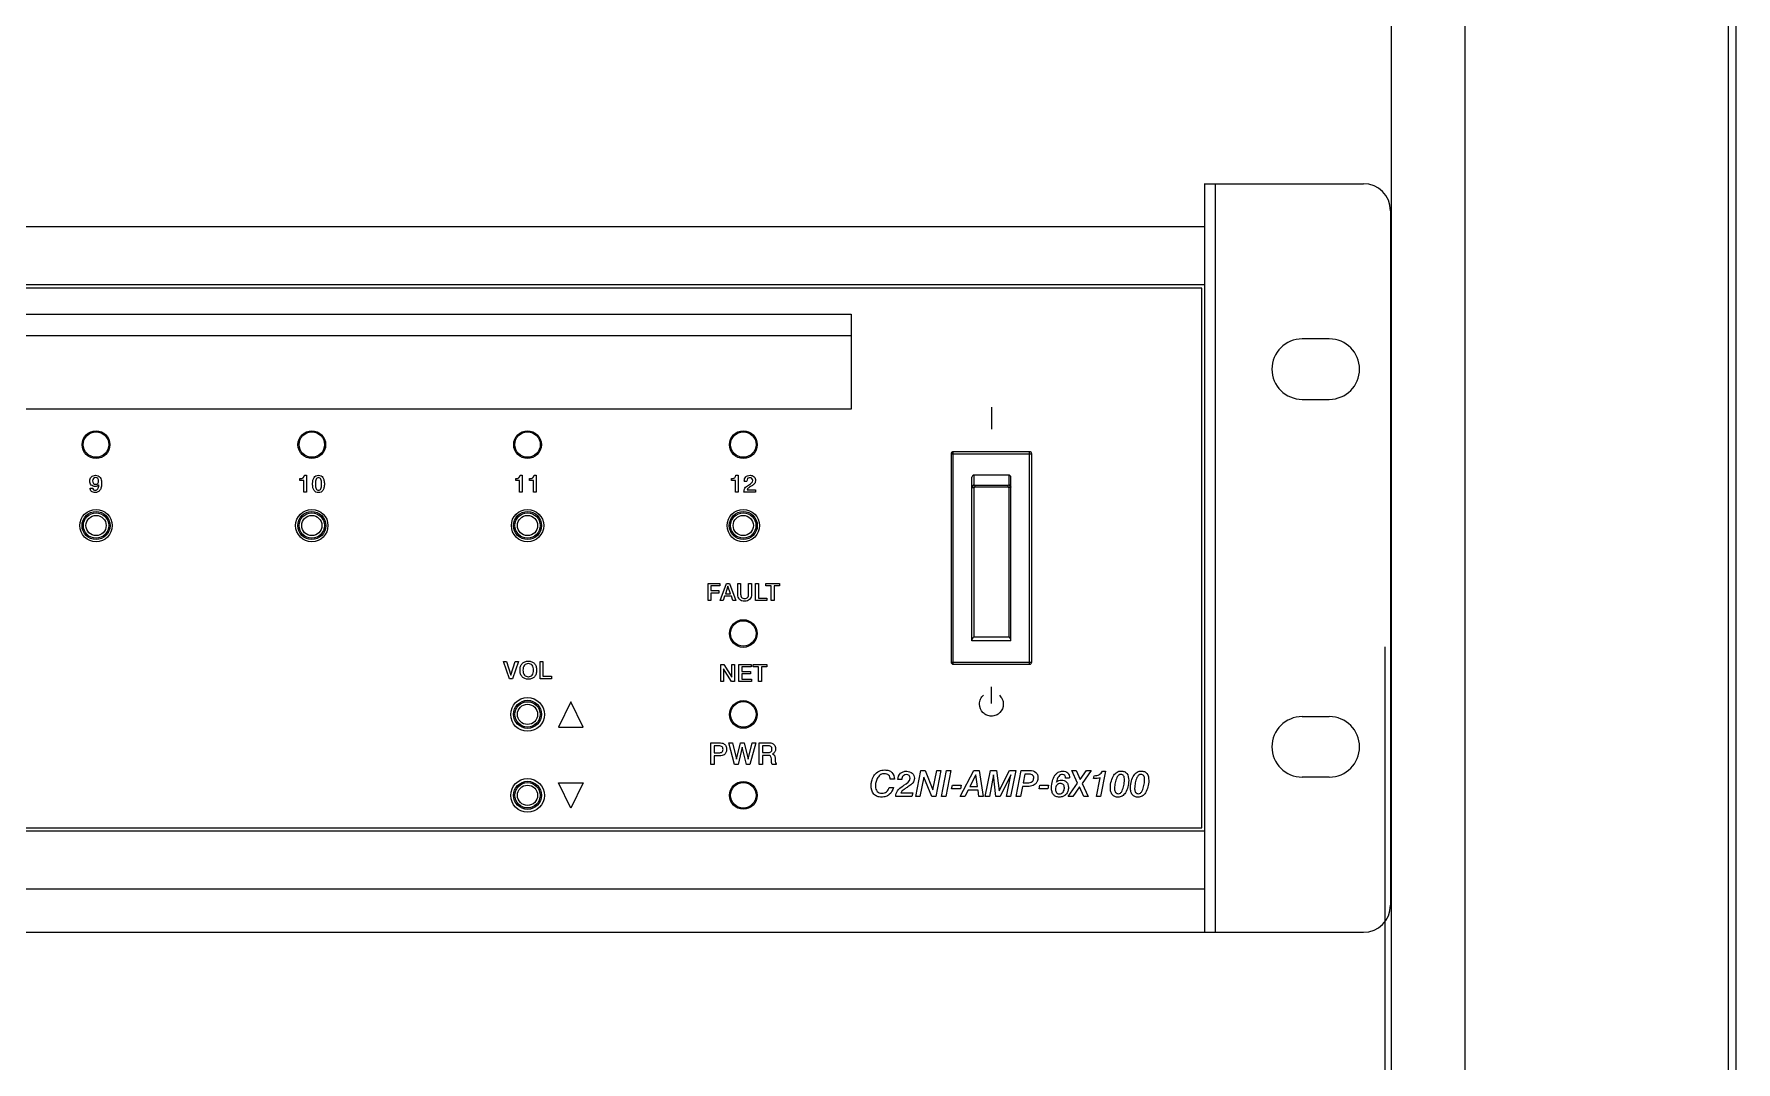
# Model space of a CAD drawing. Header units: inches. Extents: x 29 to 2254, y 8 to 2046.
# Drawn here: x 42.35 to 49.7, y 32.62 to 37.06 of the extents above; entities that cross this region are included whole.
import ezdxf

# ---------------------------------------------------------------- set-up
doc = ezdxf.new("R2010")
doc.units = ezdxf.units.IN
doc.header["$MEASUREMENT"] = 0

msp = doc.modelspace()

# ---------------------------------------------------------------- linework, layer by layer
at = {"color": 7, "linetype": 'Continuous', "lineweight": 18}
for p, q in [((49.6717, 14.712), (49.6717, 47.6448)), ((48.2151, 16.0334), (48.2151, 46.3235)), ((48.5344, 16.0334), (48.5344, 46.3235)), ((49.7038, 46.1493), (49.7038, 16.1076)), ((48.1862, 34.4155), (48.1862, 31.1951))]:
    msp.add_line(p, q, dxfattribs=at)
at = {"color": 7, "linetype": 'Continuous'}
for p, q in [((47.4094, 33.1825), (47.4094, 36.4162)), ((47.4094, 36.4159), (48.0945, 36.4159)), ((47.4534, 36.4159), (47.4534, 33.1828)), ((48.2111, 36.2994), (48.2111, 33.2993)), ((47.4094, 36.2297), (31.3018, 36.2297)), ((47.4094, 35.979), (31.3018, 35.979)), ((47.3954, 35.965), (31.3157, 35.965)), ((47.3954, 33.6337), (47.3954, 35.965)), ((34.6948, 35.8527), (45.8807, 35.8527)), ((45.8807, 35.8527), (45.8807, 35.7595)), ((45.8807, 35.7595), (34.6948, 35.7595)), ((45.8807, 35.7595), (45.8807, 35.4425)), ((47.9468, 35.7455), (47.8294, 35.7455)), ((46.4866, 35.451), (46.4866, 35.3559)), ((47.8294, 35.4845), (47.9468, 35.4845)), ((45.8807, 35.4425), (34.6948, 35.4425)), ((46.3123, 35.2491), (46.6609, 35.2491)), ((46.3123, 35.2491), (46.3123, 34.3496)), ((46.6516, 35.2584), (46.3216, 35.2584)), ((46.3216, 34.3403), (46.3216, 35.2584)), ((46.6516, 34.3403), (46.6516, 35.2584)), ((46.6609, 34.3496), (46.6609, 35.2491)), ((43.5187, 35.1564), (43.5277, 35.1564)), ((43.5277, 35.1564), (43.5277, 35.084)), ((44.4508, 35.1564), (44.4598, 35.1564)), ((44.4598, 35.1564), (44.4598, 35.084)), ((44.5111, 35.1564), (44.5201, 35.1564)), ((44.5201, 35.1564), (44.5201, 35.084)), ((45.383, 35.1564), (45.392, 35.1564)), ((45.392, 35.1564), (45.392, 35.084)), ((46.5616, 35.1573), (46.4115, 35.1573)), ((46.4115, 35.1143), (46.4115, 35.1573)), ((46.5616, 35.1573), (46.5616, 35.1143)), ((42.5921, 35.1012), (42.6038, 35.1012)), ((43.4991, 35.1345), (43.4991, 35.1429)), ((43.5161, 35.1345), (43.4991, 35.1345)), ((43.5161, 35.084), (43.5161, 35.1345)), ((43.5277, 35.084), (43.5161, 35.084)), ((44.4313, 35.1345), (44.4313, 35.1429)), ((44.4483, 35.1345), (44.4313, 35.1345)), ((44.4483, 35.084), (44.4483, 35.1345)), ((44.4598, 35.084), (44.4483, 35.084)), ((44.4916, 35.1345), (44.4916, 35.1429)), ((44.5086, 35.1345), (44.4916, 35.1345)), ((44.5086, 35.084), (44.5086, 35.1345)), ((44.5201, 35.084), (44.5086, 35.084)), ((45.3634, 35.1345), (45.3634, 35.1429)), ((45.3804, 35.1345), (45.3634, 35.1345)), ((45.3804, 35.084), (45.3804, 35.1345)), ((45.392, 35.084), (45.3804, 35.084)), ((45.4674, 35.084), (45.4175, 35.084)), ((45.43, 35.1304), (45.4189, 35.1304)), ((45.4311, 35.0944), (45.4674, 35.0944)), ((45.4368, 35.1144), (45.4409, 35.1169)), ((45.4509, 35.1108), (45.4489, 35.1096)), ((45.4674, 35.0944), (45.4674, 35.084)), ((46.4022, 34.4414), (46.4022, 35.148)), ((46.4115, 34.4574), (46.4115, 35.1029)), ((46.5587, 35.1127), (46.4145, 35.1127)), ((46.4145, 35.1127), (46.4145, 35.1056)), ((46.5587, 35.1056), (46.4145, 35.1056)), ((46.5587, 35.1056), (46.5587, 35.1127)), ((46.5616, 35.1029), (46.5616, 34.4574)), ((46.5709, 34.4414), (46.5709, 35.148)), ((45.2629, 34.6896), (45.3137, 34.6896)), ((45.2629, 34.6151), (45.2629, 34.6896)), ((45.3137, 34.6787), (45.2751, 34.6787)), ((45.2751, 34.6787), (45.2751, 34.6587)), ((45.2751, 34.6587), (45.309, 34.6587)), ((45.309, 34.6479), (45.2751, 34.6479)), ((45.2751, 34.6479), (45.2751, 34.6151)), ((45.309, 34.6587), (45.309, 34.6479)), ((45.3137, 34.6896), (45.3137, 34.6787)), ((45.3145, 34.6151), (45.3416, 34.6896)), ((45.3485, 34.6771), (45.3374, 34.6447)), ((45.3374, 34.6447), (45.3596, 34.6447)), ((45.3416, 34.6896), (45.3555, 34.6896)), ((45.3596, 34.6447), (45.3485, 34.6771)), ((45.3555, 34.6896), (45.3829, 34.6151)), ((45.3909, 34.6896), (45.4033, 34.6896)), ((45.3909, 34.6426), (45.3909, 34.6896)), ((45.4033, 34.6896), (45.4033, 34.6433)), ((45.4374, 34.6896), (45.4499, 34.6896)), ((45.4374, 34.6433), (45.4374, 34.6896)), ((45.4499, 34.6896), (45.4499, 34.6426)), ((45.4678, 34.6896), (45.4802, 34.6896)), ((45.4678, 34.6151), (45.4678, 34.6896)), ((45.4802, 34.6896), (45.4802, 34.6264)), ((45.5123, 34.6896), (45.5705, 34.6896)), ((45.5123, 34.6787), (45.5123, 34.6896)), ((45.5353, 34.6787), (45.5123, 34.6787)), ((45.5353, 34.6151), (45.5353, 34.6787)), ((45.5705, 34.6787), (45.5477, 34.6787)), ((45.5477, 34.6787), (45.5477, 34.6151)), ((45.5705, 34.6896), (45.5705, 34.6787)), ((45.2751, 34.6151), (45.2629, 34.6151)), ((45.3275, 34.6151), (45.3145, 34.6151)), ((45.334, 34.6344), (45.3275, 34.6151)), ((45.363, 34.6344), (45.334, 34.6344)), ((45.3696, 34.6151), (45.363, 34.6344)), ((45.3829, 34.6151), (45.3696, 34.6151)), ((45.5169, 34.6151), (45.4678, 34.6151)), ((45.4802, 34.6264), (45.5169, 34.6264)), ((45.5169, 34.6264), (45.5169, 34.6151)), ((45.5477, 34.6151), (45.5353, 34.6151)), ((46.5709, 34.4414), (46.4022, 34.4414)), ((46.5616, 34.4574), (46.4115, 34.4574)), ((44.3788, 34.3522), (44.3922, 34.3522)), ((44.4047, 34.2777), (44.3788, 34.3522)), ((44.3922, 34.3522), (44.4109, 34.2927)), ((44.4109, 34.2927), (44.4297, 34.3522)), ((44.443, 34.3522), (44.4172, 34.2777)), ((44.4297, 34.3522), (44.443, 34.3522)), ((44.5366, 34.3522), (44.549, 34.3522)), ((44.5366, 34.2777), (44.5366, 34.3522)), ((44.549, 34.3522), (44.549, 34.289)), ((46.3123, 34.3496), (46.6609, 34.3496)), ((44.4172, 34.2777), (44.4047, 34.2777)), ((44.5857, 34.2777), (44.5366, 34.2777)), ((44.549, 34.289), (44.5857, 34.289)), ((44.5857, 34.289), (44.5857, 34.2777)), ((45.3173, 34.34), (45.3305, 34.34)), ((45.3173, 34.2656), (45.3173, 34.34)), ((45.3641, 34.2656), (45.3292, 34.3213)), ((45.3292, 34.3213), (45.3292, 34.2656)), ((45.3305, 34.34), (45.3652, 34.2843)), ((45.3652, 34.34), (45.3772, 34.34)), ((45.3652, 34.2843), (45.3652, 34.34)), ((45.3772, 34.34), (45.3772, 34.2656)), ((45.3955, 34.34), (45.4489, 34.34)), ((45.3955, 34.2656), (45.3955, 34.34)), ((45.4489, 34.3291), (45.4077, 34.3291)), ((45.4077, 34.3291), (45.4077, 34.3096)), ((45.4077, 34.3096), (45.4457, 34.3096)), ((45.4457, 34.2992), (45.4077, 34.2992)), ((45.4077, 34.2992), (45.4077, 34.2767)), ((45.4077, 34.2767), (45.4503, 34.2767)), ((45.4457, 34.3096), (45.4457, 34.2992)), ((45.4489, 34.34), (45.4489, 34.3291)), ((45.4503, 34.2767), (45.4503, 34.2656)), ((45.4579, 34.34), (45.5162, 34.34)), ((45.4579, 34.3291), (45.4579, 34.34)), ((45.481, 34.3291), (45.4579, 34.3291)), ((45.481, 34.2656), (45.481, 34.3291)), ((45.5162, 34.3291), (45.4933, 34.3291)), ((45.4933, 34.3291), (45.4933, 34.2656)), ((45.5162, 34.34), (45.5162, 34.3291)), ((46.3216, 34.3403), (46.6516, 34.3403)), ((45.3292, 34.2656), (45.3173, 34.2656)), ((45.3772, 34.2656), (45.3641, 34.2656)), ((45.4503, 34.2656), (45.3955, 34.2656)), ((45.4933, 34.2656), (45.481, 34.2656)), ((46.4866, 34.1706), (46.4866, 34.2423)), ((44.6692, 34.1784), (44.6157, 34.0687)), ((44.7221, 34.0687), (44.6692, 34.1784)), ((44.6157, 34.0687), (44.7221, 34.0687)), ((47.8294, 34.1142), (47.9468, 34.1142)), ((45.2741, 34.001), (45.3095, 34.001)), ((45.2741, 33.9079), (45.2741, 34.001)), ((45.3105, 33.9876), (45.2895, 33.9876)), ((45.2895, 33.9876), (45.2895, 33.9582)), ((45.3518, 34.001), (45.3675, 34.001)), ((45.3772, 33.9079), (45.3518, 34.001)), ((45.3675, 34.001), (45.3851, 33.9304)), ((45.3851, 33.9304), (45.4021, 34.001)), ((45.4102, 33.9824), (45.3923, 33.9079)), ((45.4021, 34.001), (45.4185, 34.001)), ((45.4285, 33.9079), (45.4102, 33.9824)), ((45.4185, 34.001), (45.4358, 33.9307)), ((45.4358, 33.9307), (45.4536, 34.001)), ((45.469, 34.001), (45.4435, 33.9079)), ((45.4536, 34.001), (45.469, 34.001)), ((45.4829, 34.001), (45.523, 34.001)), ((45.4829, 33.9079), (45.4829, 34.001)), ((45.5207, 33.9879), (45.4981, 33.9879)), ((45.4981, 33.9879), (45.4981, 33.9593)), ((45.523, 34.001), (45.5279, 34.0008)), ((45.2895, 33.9079), (45.2741, 33.9079)), ((45.2895, 33.9582), (45.3096, 33.9582)), ((45.3107, 33.9446), (45.2895, 33.9446)), ((45.2895, 33.9446), (45.2895, 33.9079)), ((45.3923, 33.9079), (45.3772, 33.9079)), ((45.4435, 33.9079), (45.4285, 33.9079)), ((45.4982, 33.9079), (45.4829, 33.9079)), ((45.4981, 33.9593), (45.5203, 33.9593)), ((45.5217, 33.9462), (45.4982, 33.9462)), ((45.4982, 33.9462), (45.4982, 33.9079)), ((45.537, 33.9202), (45.5365, 33.9313)), ((45.5567, 33.9079), (45.5393, 33.9079)), ((45.552, 33.9347), (45.5528, 33.9214)), ((45.5567, 33.9106), (45.5567, 33.9079)), ((44.6157, 33.8288), (44.7221, 33.8288)), ((44.6692, 33.7191), (44.6157, 33.8288)), ((44.7221, 33.8288), (44.6692, 33.7191)), ((46.068, 33.8439), (46.0497, 33.8439)), ((46.0994, 33.843), (46.082, 33.843)), ((46.1598, 33.7696), (46.1821, 33.8814)), ((46.1945, 33.8528), (46.178, 33.7696)), ((46.1821, 33.8814), (46.2006, 33.8814)), ((46.2286, 33.7696), (46.1945, 33.8528)), ((46.2006, 33.8814), (46.2343, 33.7981)), ((46.2343, 33.7981), (46.2506, 33.8814)), ((46.2688, 33.8814), (46.2467, 33.7696)), ((46.2506, 33.8814), (46.2688, 33.8814)), ((46.2707, 33.7696), (46.293, 33.8814)), ((46.3121, 33.8814), (46.2897, 33.7696)), ((46.293, 33.8814), (46.3121, 33.8814)), ((46.3515, 33.7696), (46.4108, 33.8814)), ((46.4193, 33.8626), (46.3937, 33.8128)), ((46.4108, 33.8814), (46.4332, 33.8814)), ((46.4265, 33.8128), (46.4193, 33.8626)), ((46.4332, 33.8814), (46.4513, 33.7696)), ((46.4603, 33.7696), (46.4822, 33.8814)), ((46.4957, 33.8624), (46.4779, 33.7696)), ((46.4822, 33.8814), (46.5092, 33.8814)), ((46.5065, 33.7696), (46.4957, 33.8624)), ((46.5092, 33.8814), (46.5197, 33.7942)), ((46.5197, 33.7942), (46.5644, 33.8814)), ((46.5711, 33.8623), (46.524, 33.7696)), ((46.5522, 33.7696), (46.5711, 33.8623)), ((46.5644, 33.8814), (46.5916, 33.8814)), ((46.5916, 33.8814), (46.5695, 33.7696)), ((46.5934, 33.7696), (46.6155, 33.8814)), ((46.6155, 33.8814), (46.6531, 33.8814)), ((46.6309, 33.8654), (46.6236, 33.8283)), ((46.6236, 33.8283), (46.644, 33.8283)), ((46.6516, 33.8654), (46.6309, 33.8654)), ((46.8241, 33.8487), (46.8074, 33.8488)), ((46.8178, 33.7696), (46.8593, 33.8268)), ((46.8337, 33.8814), (46.8533, 33.8814)), ((46.8593, 33.8268), (46.8337, 33.8814)), ((46.8533, 33.8814), (46.8706, 33.8422)), ((46.8706, 33.8422), (46.8976, 33.8814)), ((46.9182, 33.8814), (46.8786, 33.826)), ((46.8976, 33.8814), (46.9182, 33.8814)), ((46.9279, 33.8464), (46.9303, 33.8588)), ((46.9409, 33.7696), (46.9567, 33.8504)), ((46.9794, 33.8783), (46.9582, 33.7696)), ((46.9661, 33.8783), (46.9794, 33.8783)), ((47.9468, 33.8532), (47.8294, 33.8532)), ((46.0451, 33.8088), (46.0633, 33.8088)), ((46.1435, 33.7696), (46.0732, 33.7696)), ((46.0951, 33.7846), (46.1465, 33.7846)), ((46.1036, 33.8141), (46.1088, 33.8175)), ((46.1465, 33.7846), (46.1435, 33.7696)), ((46.178, 33.7696), (46.1598, 33.7696)), ((46.2467, 33.7696), (46.2286, 33.7696)), ((46.2897, 33.7696), (46.2707, 33.7696)), ((46.3149, 33.803), (46.3182, 33.8187)), ((46.3525, 33.803), (46.3149, 33.803)), ((46.3182, 33.8187), (46.3556, 33.8187)), ((46.3713, 33.7696), (46.3515, 33.7696)), ((46.3556, 33.8187), (46.3525, 33.803)), ((46.3856, 33.7969), (46.3713, 33.7696)), ((46.4288, 33.7969), (46.3856, 33.7969)), ((46.3937, 33.8128), (46.4265, 33.8128)), ((46.4327, 33.7696), (46.4288, 33.7969)), ((46.4513, 33.7696), (46.4327, 33.7696)), ((46.4779, 33.7696), (46.4603, 33.7696)), ((46.524, 33.7696), (46.5065, 33.7696)), ((46.5695, 33.7696), (46.5522, 33.7696)), ((46.6118, 33.7696), (46.5934, 33.7696)), ((46.6205, 33.8128), (46.6118, 33.7696)), ((46.6431, 33.8128), (46.6205, 33.8128)), ((46.6929, 33.803), (46.6962, 33.8187)), ((46.7305, 33.803), (46.6929, 33.803)), ((46.6962, 33.8187), (46.7336, 33.8187)), ((46.7336, 33.8187), (46.7305, 33.803)), ((46.8385, 33.7696), (46.8178, 33.7696)), ((46.8669, 33.811), (46.8385, 33.7696)), ((46.8856, 33.7696), (46.8669, 33.811)), ((46.8786, 33.826), (46.9051, 33.7696)), ((46.9051, 33.7696), (46.8856, 33.7696)), ((46.9582, 33.7696), (46.9409, 33.7696)), ((47.4094, 33.6197), (31.3018, 33.6197)), ((31.3157, 33.6337), (47.3954, 33.6337)), ((47.4094, 33.369), (31.3018, 33.369)), ((47.4094, 33.1825), (31.3018, 33.1825)), ((47.4094, 33.1828), (48.0945, 33.1828))]:
    msp.add_line(p, q, dxfattribs=at)
for centre, radius in [((42.6181, 35.2887), 0.0597), ((42.6181, 35.2892), 0.055), ((43.5503, 35.2887), 0.0597), ((43.5503, 35.2892), 0.055), ((44.4824, 35.2887), 0.0597), ((44.4824, 35.2892), 0.055), ((45.4146, 35.2887), 0.0597), ((45.4146, 35.2892), 0.055), ((42.6181, 34.9392), 0.0699), ((43.5503, 34.9392), 0.0699), ((44.4824, 34.9392), 0.0699), ((45.4146, 34.9392), 0.0699), ((42.6181, 34.9396), 0.0606), ((42.6181, 34.9396), 0.0547), ((42.6181, 34.9396), 0.0437), ((43.5503, 34.9396), 0.0606), ((43.5503, 34.9396), 0.0547), ((43.5503, 34.9396), 0.0437), ((44.4824, 34.9396), 0.0606), ((44.4824, 34.9396), 0.0547), ((44.4824, 34.9396), 0.0437), ((45.4146, 34.9396), 0.0606), ((45.4146, 34.9396), 0.0547), ((45.4146, 34.9396), 0.0437), ((45.4146, 34.4731), 0.0597), ((45.4146, 34.4736), 0.055), ((44.4824, 34.1235), 0.0727), ((44.4824, 34.124), 0.0606), ((44.4824, 34.124), 0.0547), ((44.4824, 34.124), 0.0437), ((45.4146, 34.1235), 0.0597), ((45.4146, 34.124), 0.055), ((44.4824, 33.774), 0.0727), ((44.4824, 33.7744), 0.0606), ((44.4824, 33.7744), 0.0547), ((45.4146, 33.774), 0.0597), ((45.4146, 33.7744), 0.055), ((44.4824, 33.7744), 0.0437)]:
    msp.add_circle(centre, radius, dxfattribs=at)
for centre, radius, start, end in [((48.0945, 36.2994), 0.1165, 0, 90), ((47.8294, 35.615), 0.1305, 90, 270), ((47.9468, 35.615), 0.1305, 270, 90), ((46.3216, 35.2491), 0.00932, 90, 180), ((46.6516, 35.2491), 0.00932, 0, 90), ((46.4115, 35.148), 0.00932, 90, 180), ((46.5616, 35.148), 0.00932, 0, 90), ((46.3216, 34.3496), 0.00932, 180, 270), ((46.6516, 34.3496), 0.00932, 270, 0), ((47.8294, 33.9837), 0.1305, 90, 270), ((47.9468, 33.9837), 0.1305, 270, 90), ((48.0945, 33.2993), 0.1165, 270, 0)]:
    msp.add_arc(centre, radius, start, end, dxfattribs=at)
for points, knots in [([(42.5978, 35.1495), (42.6, 35.1518), (42.6058, 35.1555), (42.6163, 35.157), (42.6273, 35.1553), (42.6365, 35.1477), (42.6414, 35.1357), (42.6426, 35.121), (42.6414, 35.1057), (42.637, 35.0944), (42.633, 35.0897), (42.6318, 35.0886)], [0, 0, 0, 0, 0.090882, 0.18944, 0.299979, 0.401651, 0.516798, 0.660752, 0.824637, 0.955168, 1, 1, 1, 1]), ([(43.4991, 35.1429), (43.5039, 35.1429), (43.514, 35.1432), (43.5182, 35.1525), (43.5187, 35.1564)], [0, 0, 0, 0, 0.552371, 1, 1, 1, 1]), ([(43.5791, 35.0819), (43.5752, 35.0819), (43.5678, 35.0832), (43.5589, 35.0914), (43.5544, 35.1041), (43.5534, 35.1192), (43.5544, 35.1343), (43.5589, 35.147), (43.5678, 35.1551), (43.5752, 35.1564), (43.5791, 35.1564)], [0, 0, 0, 0, 0.111136, 0.215524, 0.339658, 0.500258, 0.66078, 0.784756, 0.888775, 1, 1, 1, 1]), ([(43.5791, 35.1564), (43.5829, 35.1564), (43.5904, 35.1551), (43.5994, 35.1469), (43.6039, 35.1342), (43.605, 35.1191), (43.6039, 35.104), (43.5994, 35.0913), (43.5904, 35.0832), (43.5829, 35.0819), (43.5791, 35.0819)], [0, 0, 0, 0, 0.111549, 0.215947, 0.340164, 0.500512, 0.660054, 0.783785, 0.888292, 1, 1, 1, 1]), ([(44.4313, 35.1429), (44.4361, 35.1429), (44.4461, 35.1432), (44.4503, 35.1525), (44.4508, 35.1564)], [0, 0, 0, 0, 0.552371, 1, 1, 1, 1]), ([(44.4916, 35.1429), (44.4964, 35.1429), (44.5064, 35.1432), (44.5106, 35.1525), (44.5111, 35.1564)], [0, 0, 0, 0, 0.552371, 1, 1, 1, 1]), ([(45.3634, 35.1429), (45.3683, 35.1429), (45.3783, 35.1432), (45.3825, 35.1525), (45.383, 35.1564)], [0, 0, 0, 0, 0.552371, 1, 1, 1, 1]), ([(45.4189, 35.1309), (45.4189, 35.1375), (45.4218, 35.1483), (45.4335, 35.1555), (45.4462, 35.1573), (45.4628, 35.1529), (45.4677, 35.1403), (45.4677, 35.1344)], [0, 0, 0, 0, 0.263355, 0.387279, 0.527063, 0.771, 1, 1, 1, 1]), ([(42.6297, 35.1146), (42.6278, 35.1125), (42.6229, 35.109), (42.6111, 35.107), (42.5952, 35.1126), (42.5886, 35.1319), (42.5932, 35.1449), (42.5978, 35.1495)], [0, 0, 0, 0, 0.116696, 0.240028, 0.485767, 0.734045, 1, 1, 1, 1]), ([(42.6318, 35.0886), (42.6301, 35.0869), (42.6248, 35.0831), (42.6127, 35.0809), (42.597, 35.0847), (42.5922, 35.0961), (42.5921, 35.1012)], [0, 0, 0, 0, 0.136958, 0.376567, 0.701543, 1, 1, 1, 1]), ([(42.616, 35.1467), (42.6124, 35.1466), (42.6049, 35.1436), (42.602, 35.1321), (42.605, 35.1205), (42.6125, 35.1179), (42.6162, 35.1179)], [0, 0, 0, 0, 0.239695, 0.503751, 0.758462, 1, 1, 1, 1]), ([(42.6038, 35.1012), (42.604, 35.0986), (42.6064, 35.0931), (42.6163, 35.0903), (42.629, 35.0975), (42.6295, 35.1087), (42.6297, 35.1146)], [0, 0, 0, 0, 0.168128, 0.346032, 0.611033, 1, 1, 1, 1]), ([(42.6162, 35.1179), (42.6197, 35.1179), (42.627, 35.1206), (42.6302, 35.1319), (42.6273, 35.1435), (42.6196, 35.1467), (42.616, 35.1467)], [0, 0, 0, 0, 0.237075, 0.483558, 0.755849, 1, 1, 1, 1]), ([(43.5791, 35.1463), (43.5751, 35.1463), (43.5683, 35.1411), (43.5664, 35.1302), (43.5657, 35.1191), (43.5663, 35.1081), (43.5683, 35.0991), (43.5727, 35.0931), (43.5772, 35.092), (43.5795, 35.0921), (43.5797, 35.0921)], [0, 0, 0, 0, 0.178371, 0.309701, 0.492796, 0.674465, 0.804626, 0.899651, 0.990777, 1, 1, 1, 1]), ([(43.5797, 35.0921), (43.5816, 35.0922), (43.5856, 35.0933), (43.59, 35.0991), (43.592, 35.108), (43.5926, 35.1191), (43.5919, 35.1302), (43.59, 35.1411), (43.5831, 35.1464), (43.5791, 35.1463)], [0, 0, 0, 0, 0.084333, 0.180886, 0.313027, 0.498069, 0.684081, 0.817504, 1, 1, 1, 1]), ([(45.4175, 35.0843), (45.4175, 35.0901), (45.4204, 35.1031), (45.4311, 35.1109), (45.4368, 35.1144)], [0, 0, 0, 0, 0.46395, 1, 1, 1, 1]), ([(45.4361, 35.1444), (45.4351, 35.1438), (45.4313, 35.1407), (45.43, 35.1353), (45.43, 35.1315)], [0, 0, 0, 0, 0.223301, 1, 1, 1, 1]), ([(45.4489, 35.1096), (45.4465, 35.1082), (45.4401, 35.1041), (45.4327, 35.0993), (45.4311, 35.0944)], [0, 0, 0, 0, 0.351237, 1, 1, 1, 1]), ([(45.4409, 35.1169), (45.4475, 35.1207), (45.4588, 35.1292), (45.453, 35.1441), (45.444, 35.1471), (45.4381, 35.1456), (45.4361, 35.1444)], [0, 0, 0, 0, 0.467115, 0.65732, 0.855104, 1, 1, 1, 1]), ([(45.4677, 35.1344), (45.4677, 35.1298), (45.4644, 35.1196), (45.4557, 35.1136), (45.4509, 35.1108)], [0, 0, 0, 0, 0.445769, 1, 1, 1, 1]), ([(46.4022, 35.1065), (46.4022, 35.107), (46.4023, 35.1081), (46.4029, 35.1095), (46.4038, 35.1109), (46.4049, 35.1121), (46.4063, 35.1131), (46.4085, 35.114), (46.4103, 35.1143), (46.4115, 35.1143)], [0, 0, 0, 0, 0.113834, 0.229686, 0.348689, 0.471861, 0.599366, 0.730749, 1, 1, 1, 1]), ([(46.4022, 35.1065), (46.4022, 35.1064), (46.4022, 35.1062), (46.4024, 35.1058), (46.4026, 35.1055), (46.4031, 35.105), (46.4038, 35.1045), (46.405, 35.1039), (46.4064, 35.1035), (46.408, 35.1032), (46.4097, 35.103), (46.4109, 35.1029), (46.4115, 35.1029)], [0, 0, 0, 0, 0.033315, 0.068471, 0.10685, 0.149455, 0.24927, 0.369663, 0.508868, 0.663478, 0.829118, 1, 1, 1, 1]), ([(46.4115, 35.1143), (46.4112, 35.1143), (46.4106, 35.1142), (46.4098, 35.114), (46.4093, 35.1139), (46.4088, 35.1136), (46.4081, 35.1133), (46.4075, 35.1128), (46.407, 35.1122), (46.4066, 35.1116), (46.4061, 35.1108), (46.4057, 35.1098), (46.4056, 35.1088), (46.4056, 35.1081), (46.4057, 35.1076), (46.4059, 35.1071), (46.4063, 35.1065), (46.4068, 35.1059), (46.4073, 35.1054), (46.4077, 35.1048), (46.4082, 35.1042), (46.4088, 35.1037), (46.4093, 35.1033), (46.4098, 35.1031), (46.4106, 35.1029), (46.4112, 35.1029), (46.4115, 35.1029)], [0, 0, 0, 0, 0.06328, 0.095234, 0.126956, 0.158371, 0.189662, 0.252297, 0.283673, 0.314896, 0.376818, 0.438896, 0.50144, 0.532081, 0.561929, 0.591091, 0.620291, 0.680581, 0.711642, 0.743082, 0.806353, 0.838139, 0.870476, 0.903352, 0.93619, 1, 1, 1, 1]), ([(46.4115, 35.1143), (46.4116, 35.1141), (46.4118, 35.1138), (46.4121, 35.1134), (46.4126, 35.1131), (46.4134, 35.1128), (46.4141, 35.1127), (46.4145, 35.1127)], [0, 0, 0, 0, 0.183706, 0.296824, 0.422779, 0.702178, 1, 1, 1, 1]), ([(46.4115, 35.1029), (46.4115, 35.1031), (46.4116, 35.1034), (46.4118, 35.1039), (46.4121, 35.1044), (46.4125, 35.1048), (46.4129, 35.1051), (46.4136, 35.1055), (46.4141, 35.1056), (46.4145, 35.1056)], [0, 0, 0, 0, 0.115003, 0.234716, 0.359644, 0.488487, 0.619077, 0.749095, 1, 1, 1, 1]), ([(46.5616, 35.1143), (46.5616, 35.1141), (46.5614, 35.1138), (46.561, 35.1134), (46.5605, 35.1131), (46.5597, 35.1128), (46.559, 35.1127), (46.5587, 35.1127)], [0, 0, 0, 0, 0.183706, 0.296824, 0.422779, 0.702178, 1, 1, 1, 1]), ([(46.5616, 35.1029), (46.5616, 35.1031), (46.5616, 35.1034), (46.5614, 35.1039), (46.5611, 35.1044), (46.5607, 35.1048), (46.5602, 35.1051), (46.5596, 35.1055), (46.559, 35.1056), (46.5587, 35.1056)], [0, 0, 0, 0, 0.115003, 0.234716, 0.359644, 0.488487, 0.619077, 0.749095, 1, 1, 1, 1]), ([(46.5709, 35.1065), (46.5709, 35.107), (46.5708, 35.1081), (46.5703, 35.1095), (46.5694, 35.1109), (46.5682, 35.1121), (46.5668, 35.1131), (46.5646, 35.114), (46.5628, 35.1143), (46.5616, 35.1143)], [0, 0, 0, 0, 0.113834, 0.229686, 0.348689, 0.471861, 0.599366, 0.730749, 1, 1, 1, 1]), ([(46.5616, 35.1029), (46.562, 35.1029), (46.5626, 35.1029), (46.5633, 35.1031), (46.5639, 35.1033), (46.5644, 35.1037), (46.5649, 35.1042), (46.5654, 35.1048), (46.5659, 35.1054), (46.5664, 35.1059), (46.5668, 35.1065), (46.5672, 35.1071), (46.5674, 35.1076), (46.5675, 35.1081), (46.5676, 35.1088), (46.5675, 35.1098), (46.5671, 35.1108), (46.5666, 35.1116), (46.5661, 35.1122), (46.5656, 35.1128), (46.565, 35.1133), (46.5644, 35.1136), (46.5639, 35.1139), (46.5633, 35.114), (46.5626, 35.1142), (46.562, 35.1143), (46.5616, 35.1143)], [0, 0, 0, 0, 0.06381, 0.096648, 0.129524, 0.161861, 0.193647, 0.256918, 0.288358, 0.319419, 0.379709, 0.408909, 0.438071, 0.467919, 0.49856, 0.561104, 0.623182, 0.685104, 0.716327, 0.747703, 0.810338, 0.841629, 0.873044, 0.904766, 0.93672, 1, 1, 1, 1]), ([(46.5709, 35.1065), (46.5709, 35.1064), (46.5709, 35.1062), (46.5708, 35.1058), (46.5705, 35.1055), (46.5701, 35.105), (46.5693, 35.1045), (46.5682, 35.1039), (46.5667, 35.1035), (46.5651, 35.1032), (46.5634, 35.103), (46.5622, 35.1029), (46.5616, 35.1029)], [0, 0, 0, 0, 0.033315, 0.068471, 0.10685, 0.149455, 0.24927, 0.369663, 0.508868, 0.663478, 0.829118, 1, 1, 1, 1]), ([(45.4499, 34.6426), (45.4499, 34.6348), (45.4465, 34.6222), (45.4325, 34.614), (45.4203, 34.6126), (45.408, 34.6139), (45.3938, 34.6219), (45.3909, 34.6348), (45.3909, 34.6426)], [0, 0, 0, 0, 0.246995, 0.363785, 0.499038, 0.636467, 0.751501, 1, 1, 1, 1]), ([(45.4033, 34.6433), (45.4033, 34.6383), (45.4045, 34.6302), (45.413, 34.6249), (45.4203, 34.6242), (45.4276, 34.6249), (45.4362, 34.6302), (45.4374, 34.6383), (45.4374, 34.6433)], [0, 0, 0, 0, 0.257451, 0.366882, 0.499444, 0.632839, 0.742847, 1, 1, 1, 1]), ([(46.4115, 34.4574), (46.4111, 34.4574), (46.4104, 34.4572), (46.4093, 34.4568), (46.4083, 34.4561), (46.4075, 34.4554), (46.4067, 34.4546), (46.4058, 34.4535), (46.4048, 34.4522), (46.4037, 34.4505), (46.4029, 34.4489), (46.4024, 34.4474), (46.4022, 34.4463), (46.4022, 34.4459)], [0, 0, 0, 0, 0.074693, 0.148658, 0.221307, 0.29263, 0.362641, 0.431264, 0.563764, 0.688731, 0.804289, 0.90851, 1, 1, 1, 1]), ([(46.5709, 34.4459), (46.5709, 34.4463), (46.5708, 34.4474), (46.5702, 34.4489), (46.5694, 34.4505), (46.5684, 34.4522), (46.5674, 34.4535), (46.5664, 34.4546), (46.5657, 34.4554), (46.5648, 34.4561), (46.5639, 34.4568), (46.5628, 34.4572), (46.562, 34.4574), (46.5616, 34.4574)], [0, 0, 0, 0, 0.091491, 0.195715, 0.311274, 0.436243, 0.568742, 0.637365, 0.707377, 0.778698, 0.851346, 0.925307, 1, 1, 1, 1]), ([(44.4842, 34.2756), (44.4797, 34.2758), (44.4705, 34.2773), (44.4586, 34.2855), (44.4512, 34.2989), (44.4494, 34.3148), (44.4512, 34.3308), (44.4586, 34.3442), (44.4709, 34.3526), (44.4807, 34.3541), (44.4858, 34.3541)], [0, 0, 0, 0, 0.115205, 0.232025, 0.353663, 0.493704, 0.633745, 0.755382, 0.871392, 1, 1, 1, 1]), ([(44.4858, 34.3433), (44.4824, 34.3433), (44.476, 34.3422), (44.468, 34.336), (44.4634, 34.3263), (44.4623, 34.3149), (44.4634, 34.3034), (44.468, 34.2937), (44.476, 34.2874), (44.4828, 34.2863), (44.4864, 34.2864), (44.4868, 34.2864)], [0, 0, 0, 0, 0.118742, 0.228537, 0.349559, 0.494083, 0.638288, 0.759327, 0.86994, 0.988229, 1, 1, 1, 1]), ([(44.4858, 34.3541), (44.4909, 34.3541), (44.5006, 34.3526), (44.5129, 34.3442), (44.5203, 34.3307), (44.5221, 34.3148), (44.5203, 34.2989), (44.5129, 34.2855), (44.5006, 34.277), (44.4903, 34.2755), (44.4847, 34.2756), (44.4842, 34.2756)], [0, 0, 0, 0, 0.125182, 0.238445, 0.357181, 0.493649, 0.630117, 0.748853, 0.862915, 0.987506, 1, 1, 1, 1]), ([(44.4868, 34.2864), (44.4897, 34.2865), (44.4958, 34.2876), (44.5035, 34.2937), (44.5081, 34.3034), (44.5092, 34.3149), (44.5081, 34.3263), (44.5036, 34.336), (44.4955, 34.3422), (44.4891, 34.3433), (44.4858, 34.3433)], [0, 0, 0, 0, 0.108605, 0.221985, 0.346042, 0.49388, 0.642033, 0.765976, 0.878448, 1, 1, 1, 1]), ([(46.4517, 34.1299), (46.4511, 34.1304), (46.441, 34.1402), (46.4318, 34.1623), (46.4382, 34.1903), (46.4475, 34.2025), (46.453, 34.2072)], [0, 0, 0, 0, 0.025605, 0.485449, 0.747028, 1, 1, 1, 1]), ([(46.521, 34.2065), (46.5262, 34.2017), (46.5351, 34.1898), (46.5412, 34.1621), (46.5296, 34.1341), (46.507, 34.119), (46.4866, 34.1149), (46.4669, 34.1189), (46.456, 34.1258), (46.4517, 34.1299)], [0, 0, 0, 0, 0.131752, 0.267964, 0.513276, 0.636178, 0.763404, 0.890719, 1, 1, 1, 1]), ([(45.3095, 34.001), (45.3138, 34.001), (45.3207, 34.0011), (45.3318, 33.9974), (45.3411, 33.9879), (45.3435, 33.9731), (45.3411, 33.9591), (45.3335, 33.9494), (45.3226, 33.9447), (45.315, 33.9446), (45.3107, 33.9446)], [0, 0, 0, 0, 0.129735, 0.209688, 0.349845, 0.509827, 0.647125, 0.774218, 0.866548, 1, 1, 1, 1]), ([(45.3096, 33.9582), (45.3143, 33.9582), (45.3218, 33.9587), (45.3267, 33.9664), (45.3273, 33.9728), (45.3267, 33.9791), (45.322, 33.9867), (45.3149, 33.9876), (45.3105, 33.9876)], [0, 0, 0, 0, 0.270134, 0.375718, 0.507409, 0.638281, 0.745051, 1, 1, 1, 1]), ([(45.5203, 33.9593), (45.5251, 33.9593), (45.5328, 33.9598), (45.5381, 33.9674), (45.5387, 33.9737), (45.5381, 33.98), (45.5329, 33.9875), (45.5254, 33.9879), (45.5207, 33.9879)], [0, 0, 0, 0, 0.273891, 0.378274, 0.505248, 0.62947, 0.731831, 1, 1, 1, 1]), ([(45.5279, 34.0008), (45.5347, 34.0008), (45.5498, 33.9966), (45.5556, 33.977), (45.5523, 33.9611), (45.5448, 33.9549), (45.5408, 33.9534)], [0, 0, 0, 0, 0.304076, 0.603727, 0.810845, 1, 1, 1, 1]), ([(45.5365, 33.9313), (45.5363, 33.9355), (45.5351, 33.9452), (45.5255, 33.9462), (45.5217, 33.9462)], [0, 0, 0, 0, 0.52348, 1, 1, 1, 1]), ([(45.5393, 33.9079), (45.5386, 33.9093), (45.5373, 33.9133), (45.5371, 33.9175), (45.537, 33.9202)], [0, 0, 0, 0, 0.366423, 1, 1, 1, 1]), ([(45.5408, 33.9534), (45.544, 33.9523), (45.5513, 33.9477), (45.5518, 33.9391), (45.552, 33.9347)], [0, 0, 0, 0, 0.431513, 1, 1, 1, 1]), ([(45.5528, 33.9214), (45.5528, 33.9213), (45.5528, 33.9175), (45.5533, 33.9124), (45.5567, 33.9106)], [0, 0, 0, 0, 0.011066, 1, 1, 1, 1]), ([(46.0633, 33.8088), (46.0609, 33.7971), (46.0519, 33.7798), (46.0304, 33.7681), (46.0119, 33.7657), (45.9932, 33.7682), (45.9717, 33.7829), (45.9656, 33.8092), (45.9676, 33.8277), (45.9688, 33.8332)], [0, 0, 0, 0, 0.218366, 0.324576, 0.438143, 0.555724, 0.661494, 0.897346, 1, 1, 1, 1]), ([(45.9688, 33.8332), (45.9693, 33.8359), (45.9722, 33.8464), (45.9809, 33.8639), (45.9971, 33.8777), (46.013, 33.883), (46.0272, 33.8843), (46.0426, 33.8825), (46.0621, 33.8716), (46.0675, 33.8545), (46.068, 33.8439)], [0, 0, 0, 0, 0.057047, 0.22278, 0.39008, 0.473316, 0.561188, 0.680513, 0.784206, 1, 1, 1, 1]), ([(46.0497, 33.8439), (46.0495, 33.8502), (46.0449, 33.8642), (46.0251, 33.8694), (46.0072, 33.8649), (45.9948, 33.8514), (45.9877, 33.8342), (45.9858, 33.821), (45.986, 33.8135), (45.986, 33.8126)], [0, 0, 0, 0, 0.16797, 0.340154, 0.487644, 0.643025, 0.80621, 0.976637, 1, 1, 1, 1]), ([(46.082, 33.843), (46.083, 33.8526), (46.0883, 33.8676), (46.1058, 33.8773), (46.1238, 33.8797), (46.1425, 33.8744), (46.1524, 33.8603), (46.154, 33.8506), (46.1537, 33.8449), (46.1535, 33.8434)], [0, 0, 0, 0, 0.257523, 0.377681, 0.516185, 0.742103, 0.848706, 0.959911, 1, 1, 1, 1]), ([(46.1535, 33.8434), (46.1532, 33.8414), (46.1521, 33.8361), (46.1473, 33.8272), (46.1365, 33.8176), (46.1233, 33.8087), (46.1108, 33.8009), (46.1024, 33.7948), (46.0976, 33.7896), (46.0956, 33.7862), (46.0951, 33.7846)], [0, 0, 0, 0, 0.070313, 0.190861, 0.347364, 0.574135, 0.752301, 0.864873, 0.93821, 1, 1, 1, 1]), ([(46.1081, 33.8604), (46.1072, 33.8598), (46.1021, 33.8556), (46.1001, 33.8485), (46.0994, 33.843)], [0, 0, 0, 0, 0.161421, 1, 1, 1, 1]), ([(46.1088, 33.8175), (46.1201, 33.8251), (46.1402, 33.8378), (46.1321, 33.8613), (46.1195, 33.8648), (46.1113, 33.8625), (46.1081, 33.8604)], [0, 0, 0, 0, 0.534601, 0.689882, 0.853084, 1, 1, 1, 1]), ([(46.644, 33.8283), (46.6506, 33.8283), (46.6608, 33.8295), (46.6664, 33.8369), (46.6674, 33.8389)], [0, 0, 0, 0, 0.75042, 1, 1, 1, 1]), ([(46.6674, 33.8588), (46.6668, 33.8598), (46.663, 33.8645), (46.6563, 33.8654), (46.6516, 33.8654)], [0, 0, 0, 0, 0.200527, 1, 1, 1, 1]), ([(46.6531, 33.8814), (46.6621, 33.8814), (46.6763, 33.8784), (46.6865, 33.8636), (46.6882, 33.8495), (46.6864, 33.8356), (46.6812, 33.8274), (46.6785, 33.8245)], [0, 0, 0, 0, 0.334606, 0.481971, 0.646958, 0.856012, 1, 1, 1, 1]), ([(46.6674, 33.8389), (46.6676, 33.8393), (46.6692, 33.8427), (46.6699, 33.8488), (46.6693, 33.8552), (46.6679, 33.8581), (46.6674, 33.8588)], [0, 0, 0, 0, 0.072418, 0.540572, 0.884264, 1, 1, 1, 1]), ([(46.8061, 33.7758), (46.8031, 33.7731), (46.7951, 33.768), (46.7807, 33.7658), (46.7658, 33.7678), (46.7539, 33.7764), (46.7474, 33.7904), (46.7457, 33.8111), (46.749, 33.8357), (46.7576, 33.8573), (46.7665, 33.8673), (46.7697, 33.8699)], [0, 0, 0, 0, 0.076141, 0.178987, 0.273439, 0.35706, 0.447954, 0.560539, 0.751117, 0.920369, 1, 1, 1, 1]), ([(46.8074, 33.8488), (46.8074, 33.8527), (46.8059, 33.8612), (46.7946, 33.8651), (46.7847, 33.8628), (46.7727, 33.8527), (46.7694, 33.8403), (46.7676, 33.8318)], [0, 0, 0, 0, 0.175896, 0.328713, 0.469744, 0.611828, 1, 1, 1, 1]), ([(46.7676, 33.8318), (46.7705, 33.8344), (46.7775, 33.8388), (46.7932, 33.8416), (46.81, 33.8356), (46.8184, 33.8212), (46.8202, 33.8071), (46.818, 33.7917), (46.8116, 33.7811), (46.807, 33.7766), (46.8061, 33.7758)], [0, 0, 0, 0, 0.109376, 0.220596, 0.436888, 0.545976, 0.666219, 0.823723, 0.968626, 1, 1, 1, 1]), ([(46.7697, 33.8699), (46.7716, 33.8714), (46.7789, 33.8764), (46.7922, 33.8793), (46.8066, 33.8775), (46.8206, 33.8696), (46.8241, 33.8571), (46.8241, 33.8495)], [0, 0, 0, 0, 0.097761, 0.362531, 0.537824, 0.687662, 1, 1, 1, 1]), ([(46.9567, 33.8504), (46.9525, 33.8491), (46.9429, 33.8472), (46.9332, 33.8465), (46.9279, 33.8464)], [0, 0, 0, 0, 0.458792, 1, 1, 1, 1]), ([(46.9303, 33.8588), (46.9382, 33.8593), (46.953, 33.8613), (46.9635, 33.8725), (46.9661, 33.8783)], [0, 0, 0, 0, 0.555284, 1, 1, 1, 1]), ([(47.034, 33.7664), (47.0291, 33.7663), (47.0198, 33.7677), (47.0081, 33.7765), (47.0018, 33.7907), (47, 33.8113), (47.0036, 33.8363), (47.0133, 33.8599), (47.0284, 33.876), (47.0408, 33.879), (47.0467, 33.8792)], [0, 0, 0, 0, 0.09461, 0.179713, 0.273559, 0.390059, 0.58304, 0.761726, 0.885361, 1, 1, 1, 1]), ([(47.0618, 33.8409), (47.0618, 33.8445), (47.0615, 33.8507), (47.0583, 33.8612), (47.0471, 33.8666), (47.0351, 33.8619), (47.0267, 33.8483), (47.0208, 33.8286), (47.019, 33.8124), (47.0189, 33.8031), (47.0189, 33.8024)], [0, 0, 0, 0, 0.10177, 0.178086, 0.303129, 0.400479, 0.521145, 0.745906, 0.980976, 1, 1, 1, 1]), ([(47.0189, 33.8024), (47.0189, 33.7967), (47.02, 33.7864), (47.0336, 33.7795), (47.0453, 33.7838), (47.054, 33.797), (47.0595, 33.8165), (47.0618, 33.8327), (47.0618, 33.8409)], [0, 0, 0, 0, 0.16035, 0.292273, 0.391578, 0.50937, 0.751729, 1, 1, 1, 1]), ([(47.0467, 33.8792), (47.0516, 33.8793), (47.061, 33.8779), (47.0774, 33.8654), (47.0814, 33.8389), (47.0772, 33.8106), (47.0683, 33.7868), (47.0533, 33.7697), (47.0402, 33.7665), (47.034, 33.7664)], [0, 0, 0, 0, 0.095192, 0.18029, 0.386475, 0.572321, 0.749373, 0.878586, 1, 1, 1, 1]), ([(47.1207, 33.7664), (47.1158, 33.7663), (47.1065, 33.7677), (47.0948, 33.7765), (47.0885, 33.7907), (47.0867, 33.8113), (47.0903, 33.8363), (47.1, 33.8599), (47.1151, 33.876), (47.1275, 33.879), (47.1334, 33.8792)], [0, 0, 0, 0, 0.09461, 0.179713, 0.273559, 0.390059, 0.58304, 0.761726, 0.885361, 1, 1, 1, 1]), ([(47.1485, 33.8409), (47.1485, 33.8445), (47.1482, 33.8507), (47.145, 33.8612), (47.1338, 33.8666), (47.1218, 33.8619), (47.1134, 33.8483), (47.1076, 33.8286), (47.1057, 33.8124), (47.1056, 33.8031), (47.1056, 33.8024)], [0, 0, 0, 0, 0.10177, 0.178086, 0.303129, 0.400479, 0.521145, 0.745906, 0.980976, 1, 1, 1, 1]), ([(47.1056, 33.8024), (47.1056, 33.7967), (47.1067, 33.7864), (47.1203, 33.7795), (47.132, 33.7838), (47.1407, 33.797), (47.1462, 33.8165), (47.1485, 33.8327), (47.1485, 33.8409)], [0, 0, 0, 0, 0.16035, 0.292273, 0.391578, 0.50937, 0.751729, 1, 1, 1, 1]), ([(47.1334, 33.8792), (47.1383, 33.8793), (47.1477, 33.8779), (47.1641, 33.8654), (47.1681, 33.8389), (47.1639, 33.8106), (47.155, 33.7868), (47.14, 33.7697), (47.1269, 33.7665), (47.1207, 33.7664)], [0, 0, 0, 0, 0.095192, 0.18029, 0.386475, 0.572321, 0.749373, 0.878586, 1, 1, 1, 1]), ([(45.986, 33.8126), (45.9864, 33.8048), (45.9892, 33.7931), (46.0022, 33.784), (46.0136, 33.7825), (46.0246, 33.784), (46.0374, 33.7913), (46.0429, 33.8016), (46.0451, 33.8088)], [0, 0, 0, 0, 0.252746, 0.375384, 0.512986, 0.631627, 0.746132, 1, 1, 1, 1]), ([(46.0732, 33.7696), (46.0737, 33.7779), (46.0796, 33.7967), (46.0951, 33.8084), (46.1036, 33.8141)], [0, 0, 0, 0, 0.445514, 1, 1, 1, 1]), ([(46.6785, 33.8245), (46.6778, 33.8238), (46.6745, 33.8206), (46.6705, 33.8183), (46.6672, 33.8169)], [0, 0, 0, 0, 0.224447, 1, 1, 1, 1]), ([(46.802, 33.8073), (46.802, 33.8099), (46.8014, 33.8148), (46.7966, 33.8233), (46.7836, 33.828), (46.7702, 33.8214), (46.7645, 33.8103), (46.7637, 33.8034), (46.7638, 33.7996), (46.7638, 33.7992)], [0, 0, 0, 0, 0.119622, 0.223397, 0.429729, 0.684715, 0.826522, 0.985354, 1, 1, 1, 1]), ([(46.7638, 33.7992), (46.7638, 33.7967), (46.7644, 33.7917), (46.7678, 33.785), (46.7741, 33.7808), (46.7818, 33.7797), (46.7901, 33.7815), (46.7968, 33.7879), (46.8003, 33.7951), (46.8017, 33.8018), (46.802, 33.8054), (46.802, 33.8073)], [0, 0, 0, 0, 0.114942, 0.222232, 0.324283, 0.44087, 0.562461, 0.693329, 0.837541, 0.916165, 1, 1, 1, 1])]:
    msp.add_open_spline(points, degree=3, knots=knots, dxfattribs=at)
msp.add_open_spline([(46.6672, 33.8169), (46.6597, 33.8138), (46.651, 33.8128), (46.6431, 33.8128)], degree=3, dxfattribs=at)

doc.saveas('drawing.dxf')
